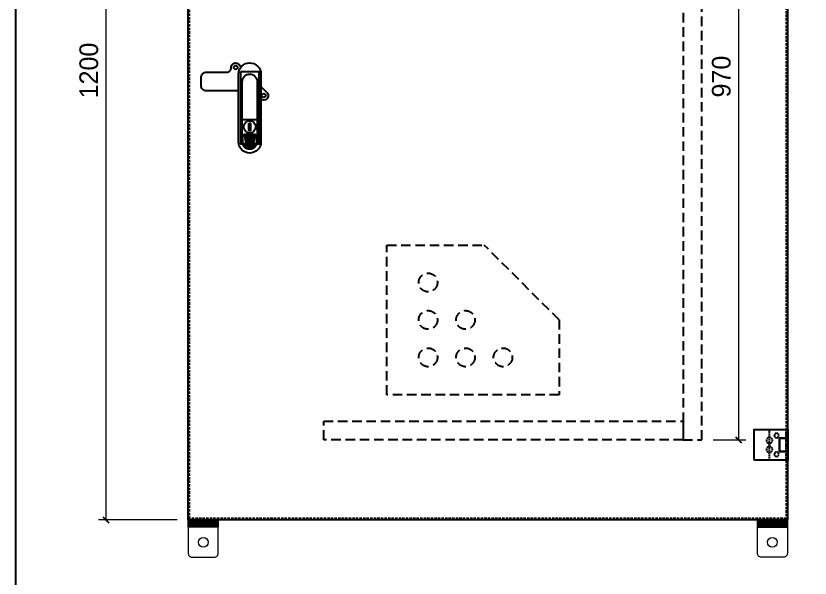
# Model space of a CAD drawing. Header units: millimetres. Extents: x 0 to 3953, y 0 to 2795.
# Drawn here: x 0 to 1061, y 1243 to 1993 of the extents above; entities that cross this region are included whole.
import ezdxf

# ---------------------------------------------------------------- set-up
doc = ezdxf.new("R2010")
doc.units = ezdxf.units.MM
doc.linetypes.add('HIDDEN2', pattern=[4.7625, 3.175, -1.5875])
doc.linetypes.add('HIDDENX2', pattern=[19.05, 12.7, -6.35])
doc.layers.add('0 TĂNG CỨNG', color=7, linetype='Continuous', lineweight=15)
doc.layers.add('DIM', color=253, linetype='Continuous')
doc.styles.add('Arial', font='arial.ttf')
doc.dimstyles.new('Dim-25', dxfattribs={"dimtxt": 25, "dimasz": 8, "dimexe": 10, "dimexo": 15, "dimgap": 10, "dimtad": 1, "dimdec": 0, "dimtxsty": 'Standard', "dimblk": 'OBLIQUE', "dimcen": 10, "dimclrd": 5, "dimclre": 5, "dimclrt": 3, "dimazin": 3, "dimtfac": 1, "dimtdec": 0, "dimtmove": 0, "dimatfit": 3, "dimldrblk": 'OBLIQUE', "dimlwd": 9, "dimlwe": 9})

# ---------------------------------------------------------------- blocks, each defined once
blk = doc.blocks.new('*D1')
at = {"color": 0, "linetype": 'ByBlock', "lineweight": -2}
for p, q in [((124.3, 2516.5), (116.3, 2524.5)), ((116.3, 1324.5), (124.3, 1316.5))]:
    blk.add_line(p, q, dxfattribs=at)
at = {"layer": 'Defpoints', "color": 0, "transparency": 16777216}
for p in [(230.2, 2520.5), (120.3, 1320.5), (230.2, 1320.5)]:
    blk.add_point(p, dxfattribs=at)
at = {"layer": 'DIM', "color": 5, "lineweight": 9, "transparency": 16777216}
for p, q in [((215.2, 2520.5), (110.3, 2520.5)), ((120.3, 2520.5), (120.3, 1320.5)), ((215.2, 1320.5), (110.3, 1320.5))]:
    blk.add_line(p, q, dxfattribs=at)
at = {"layer": 'DIM', "color": 3, "transparency": 16777216, "insert": (97.5, 1920.5), "char_height": 25, "attachment_point": 5, "rotation": 90}
blk.add_mtext('1200', dxfattribs=at)
blk = doc.blocks.new('_Oblique')
at = {"color": 0, "linetype": 'ByBlock', "lineweight": -2}
blk.add_line((-0.5, -0.5), (0.5, 0.5), dxfattribs=at)
blk = doc.blocks.new('AB301-2-1')
at = {"linetype": 'Continuous'}
h = blk.add_hatch(dxfattribs=at)
h.set_pattern_fill('ACAD_ISO09W100', color=1, scale=0.2)
h.set_pattern_definition([(0, (-368.0181, 398.3814), (0, 1), [4.8, -0.6, 1.2, -0.6, 1.2, -0.6])])
h.paths.add_polyline_path([(-4.1, -88.5, 0.118404), (0, -89.5, 0.118404), (4.1, -88.5), (7, -72), (-7, -72)])
at = {"color": 1, "linetype": 'Continuous'}
for p, q in [((-10, -50.5), (10, -50.5)), ((-7, -72), (7, -72)), ((-7, -72), (-4.1, -88.5)), ((7, -72), (4.1, -88.5))]:
    blk.add_line(p, q, dxfattribs=at)
for points in [[(-24.7, 18.7, -0.198912), (-23, 23), (-23, 23, -0.414214), (-14.5, 23), (-11.3, 19.8)], [(-15, -12.5), (-57.5, -12.5, -0.414214), (-65, -5), (-65, 5, -0.414214), (-57.5, 12.5), (-30.7, 12.5, 0.414214), (-24.7, 18.5), (-24.7, 18.7)], [(15, -6.5), (23, -14.5, -0.414214), (23, -23), (23, -23, -0.381561), (15, -23.4, -0.381561)]]:
    blk.add_lwpolyline(points, format="xyb", dxfattribs=at)
for points in [[(0, 25), (0, 25, -0.414214), (15, 10), (15, -80.5, -0.414214), (0, -95.5), (0, -95.5, -0.414214), (-15, -80.5), (-15, 10, -0.414214)], [(0, 10, -0.414214), (10, 0), (10, -80.5, -0.414214), (0, -90.5, -0.414214), (-10, -80.5), (-10, 0, -0.414214)], [(9, -72.5), (9, -80.5, -0.414214), (0, -89.5, -0.414214), (-9, -80.5), (-9, -72.5, -0.414214), (-7, -70.5), (7, -70.5, -0.414214)]]:
    blk.add_lwpolyline(points, format="xyb", close=True, dxfattribs=at)
at = {"color": 2, "linetype": 'Continuous'}
blk.add_lwpolyline([(-12, 13.3), (12, 13.3), (12, -83.7), (-12, -83.7)], close=True, dxfattribs=at)
at = {"color": 1, "linetype": 'Continuous'}
blk.add_lwpolyline([(-1, -55.5), (1, -55.5), (1, -65.5), (-1, -65.5)], close=True, dxfattribs=at)
for centre, radius in [((-18.7, 18.7), 2.5), ((18.7, -18.7), 2.5), ((0, -60.5), 8)]:
    blk.add_circle(centre, radius, dxfattribs=at)
blk = doc.blocks.new('HL044-1.3-C')
at = {"color": 1, "linetype": 'HIDDEN2', "ltscale": 0.5}
for p, q in [((-25, 40), (-25, 0)), ((-3, 0), (-3, 40))]:
    blk.add_line(p, q, dxfattribs=at)
at = {"color": 1}
for p, q in [((-12, 29), (0, 29)), ((-12, 11), (-12, 29)), ((-11, 28.5), (0, 28.5)), ((-11, 28.5), (-11, 11.5)), ((0, 11), (-12, 11)), ((0, 11.5), (-11, 11.5))]:
    blk.add_line(p, q, dxfattribs=at)
blk.add_lwpolyline([(-46, 40), (0, 40), (0, 0), (-46, 0)], close=True, dxfattribs=at)
at = {"color": 1, "linetype": 'HIDDEN2', "ltscale": 0.5}
for centre, radius in [((-15.5, 32.5), 3), ((-25, 26), 4), ((-25, 14), 4), ((-15.5, 7.5), 3)]:
    blk.add_circle(centre, radius, dxfattribs=at)
blk = doc.blocks.new('ga tai lieu')
at = {"color": 7, "linetype": 'HIDDENX2'}
for p, q in [((0, 0), (0, 200)), ((0, 200), (130, 200)), ((230, 100), (130, 200)), ((230, 100), (230, 0)), ((230, 0), (0, 0))]:
    blk.add_line(p, q, dxfattribs=at)
for centre in [(55, 150), (55, 100), (105, 100), (55, 50), (105, 50), (155, 50)]:
    blk.add_circle(centre, 12.5, dxfattribs=at)
blk = doc.blocks.new('*D11')
at = {"color": 0, "linetype": 'ByBlock', "lineweight": -2}
for p, q in [((968.8, 2393.4), (960.8, 2401.4)), ((960.8, 1431.4), (968.8, 1423.4))]:
    blk.add_line(p, q, dxfattribs=at)
at = {"layer": 'Defpoints', "color": 0, "ltscale": 3, "transparency": 16777216}
for p in [(916, 2397.4), (916, 1427.4), (964.8, 1427.4)]:
    blk.add_point(p, dxfattribs=at)
at = {"layer": 'DIM', "color": 5, "lineweight": 9, "ltscale": 3, "transparency": 16777216}
for p, q in [((931, 2397.4), (974.8, 2397.4)), ((964.8, 2397.4), (964.8, 1427.4)), ((931, 1427.4), (974.8, 1427.4))]:
    blk.add_line(p, q, dxfattribs=at)
at = {"layer": 'DIM', "color": 3, "ltscale": 3, "transparency": 16777216, "insert": (942, 1912.4), "char_height": 25, "attachment_point": 5, "rotation": 90}
blk.add_mtext('970', dxfattribs=at)
blk = doc.blocks.new('KHUNG CHUẨN')
at = {"color": 7}
blk.add_lwpolyline([(16919.25, -26555.16), (19889.25, -26555.16), (19889.25, -28655.16), (16919.25, -28655.16)], close=True, dxfattribs=at)
at = {"color": 3, "style": 'Arial'}
for tag, p in [('#01', (17055.57, -28580.1)), ('#02', (17431.39, -28580.1)), ('#03', (18030.58, -28580.1)), ('#08', (18751.7, -28580.1)), ('#10', (19064.78, -28580.1)), ('#05', (17308.45, -28633.02)), ('#09', (18753.85, -28632.6)), ('#11', (19060.3, -28625.69)), ('#12', (19806.46, -28628.91)), ('#04', (17024.77, -28634.62)), ('#06', (17632.65, -28633.73)), ('#07', (18002.01, -28634.74))]:
    blk.add_attdef(tag, p, '', height=20, dxfattribs=at)

msp = doc.modelspace()

# ---------------------------------------------------------------- hatches: boundary and pattern name
at = {"layer": '0 TĂNG CỨNG'}
h = msp.add_hatch(dxfattribs=at)
h.set_pattern_fill('JIS_WOOD', color=256, style=0)
h.set_pattern_definition([(225, (159144.0382, -54179.1671), (0.4999999992, -0.4999999992), [])])
h.paths.add_polyline_path([(270.2, 1310.5), (230.2, 1310.5), (230.2, 1320.5), (270.2, 1320.5)])
h = msp.add_hatch(dxfattribs=at)
h.set_pattern_fill('JIS_WOOD', color=256, style=0)
h.set_pattern_definition([(315, (54246.2693, -54179.1671), (-0.499999999, -0.499999999), [])])
h.paths.add_polyline_path([(990.2, 1310.5), (1030.2, 1310.5), (1030.2, 1320.5), (990.2, 1320.5)])

# ---------------------------------------------------------------- linework, layer by layer
msp.add_lwpolyline([(230.2, 2520.5), (1030.2, 2520.5), (1030.2, 1320.5), (230.2, 1320.5)], close=True)
at = {"linetype": 'HIDDEN2'}
msp.add_lwpolyline([(231.7, 2519), (1028.7, 2519), (1028.7, 1322), (231.7, 1322)], close=True, dxfattribs=at)
at = {"color": 2, "linetype": 'HIDDENX2'}
for points in [[(891, 2397.4), (891, 1427.4), (916, 1427.4), (916, 2397.4)], [(411, 1452.4), (891, 1452.4), (891, 1427.4), (411, 1427.4)]]:
    msp.add_lwpolyline(points, close=True, dxfattribs=at)
at = {"layer": '0 TĂNG CỨNG'}
for p, q in [((270.2, 1310.5), (230.2, 1310.5)), ((990.2, 1310.5), (1030.2, 1310.5))]:
    msp.add_line(p, q, dxfattribs=at)
for points in [[(270.2, 1320.5), (230.2, 1320.5), (230.2, 1275.5, 0.414214), (235.2, 1270.5), (265.2, 1270.5, 0.414214), (270.2, 1275.5)], [(990.2, 1320.5), (1030.2, 1320.5), (1030.2, 1275.5, -0.414214), (1025.2, 1270.5), (995.2, 1270.5, -0.414214), (990.2, 1275.5)]]:
    msp.add_lwpolyline(points, format="xyb", close=True, dxfattribs=at)
for points in [[(270.2, 1310.5), (230.2, 1310.5), (230.2, 1320.5), (270.2, 1320.5)], [(990.2, 1310.5), (1030.2, 1310.5), (1030.2, 1320.5), (990.2, 1320.5)]]:
    msp.add_lwpolyline(points, close=True, dxfattribs=at)
for centre in [(250.2, 1290.5), (1010.2, 1290.5)]:
    msp.add_circle(centre, 6.5, dxfattribs=at)

# ---------------------------------------------------------------- block references
at = {"color": 3, "xscale": 1.331000000005587, "yscale": 1.331000000005587, "zscale": 1.331000000005587}
msp.add_blockref('KHUNG CHUẨN', (-22519.5, 38140), dxfattribs=at)
msp.add_blockref('AB301-2-1', (312.2, 1905.8))
at = {"color": 7}
msp.add_blockref('ga tai lieu', (495.4, 1487.4), dxfattribs=at)
at = {"xscale": -1, "rotation": 180}
msp.add_blockref('HL044-1.3-C', (1031.2, 1440.5), dxfattribs=at)

# ---------------------------------------------------------------- dimensions: what is measured, and where the dimension line sits
at = {"layer": 'DIM'}
dim = msp.add_linear_dim(base=(120.3, 1320.5), p1=(230.2, 2520.5), p2=(230.2, 1320.5), angle=90, dimstyle='Dim-25', dxfattribs=at)
dim.commit()
dim.dimension.update_dxf_attribs({"geometry": '*D1', "text_midpoint": (97.5, 1920.5)})
at = {"layer": 'DIM', "color": 7, "ltscale": 3}
dim = msp.add_linear_dim(base=(964.8, 1427.4), p1=(916, 2397.4), p2=(916, 1427.4), angle=90, dimstyle='Dim-25', dxfattribs=at)
dim.commit()
dim.dimension.update_dxf_attribs({"geometry": '*D11', "text_midpoint": (942, 1912.4)})

doc.saveas('drawing.dxf')
